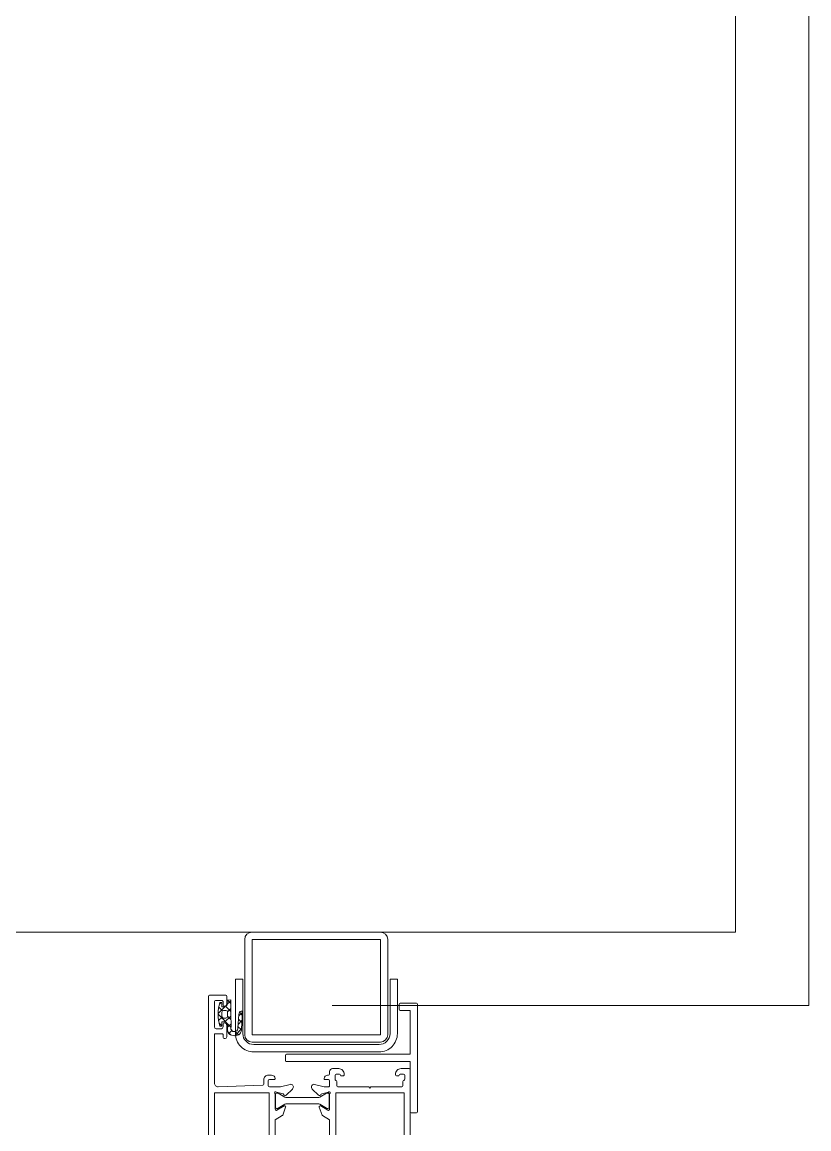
# Model space of a CAD drawing. Extents: x -1286 to 34975, y -230 to 6637.
# Drawn here: x 2801.38 to 2822.84, y 1327.13 to 1357.33 of the extents above; entities that cross this region are included whole.
import ezdxf

# ---------------------------------------------------------------- set-up
doc = ezdxf.new("R2010")
doc.units = 0
doc.header["$LTSCALE"] = 20
doc.layers.get('0').update_dxf_attribs({"color": 9, "lineweight": 9})
for name, color, linetype, lineweight in [('00', 9, 'Continuous', 9), ('10', 9, 'Continuous', 9), ('14', 9, 'Continuous', 9)]:
    doc.layers.add(name, color=color, linetype=linetype, lineweight=lineweight)

# ---------------------------------------------------------------- blocks, each defined once
blk = doc.blocks.new('AST55M13', base_point=(-120.6, -64.2))
at = {"linetype": 'Continuous'}
for points in [[(-120.6, -63.9), (-120.6, -24.599998), (-120.6, 14.700005, -0.414209), (-120.3, 15), (-115.899996, 15, -0.41421), (-115.6, 14.7), (-115.6, 12.699992, -0.41421), (-116.3, 12, -0.414214), (-116.6, 12.3), (-116.6, 13.1, 0.414214), (-117.1, 13.6), (-118.5, 13.6, 0.414214), (-119, 13.1), (-119, 6.399992, 0.414209), (-118.5, 5.9), (-117.099986, 5.9, 0.414205), (-116.6, 6.4), (-116.6, 7.20001, -0.414204), (-116.3, 7.5, -0.414214), (-115.6, 6.8), (-115.6, 3.7, -0.414214), (-116.1, 3.2), (-116.3, 3.2, -0.414214), (-116.6, 3.5), (-116.6, 4.2, 0.414214), (-116.9, 4.5), (-119, 4.5), (-119, -8.961104, 0.425432), (-117.96186, -9.960376), (-105.788552, -9.511013, 0.403077), (-105.5, -9.211232), (-105.5, -8, -0.414214), (-104.3, -6.8), (-103.392821, -6.8, -0.372826), (-102.403076, -7.657148, -0.456845), (-102.7, -8), (-104, -8, 0.414214), (-104.3, -8.3), (-104.3, -9.700012, 0.414202), (-104, -10), (-100.946604, -10), (-98.338437, -9.302068, -0.70008), (-97.584089, -10.379782), (-97.709916, -10.559482), (-99.43897, -12.27067, -0.607471), (-100.039661, -12.112259, 0.283637), (-100.258255, -11.885421), (-102.095283, -11.393179, 1.229391), (-102.4, -11.895399), (-102.4, -16.105016, 0.585524), (-101.943697, -16.361081), (-100.001669, -15.175658, -0.713652), (-99.56466, -15.537556), (-100.36784, -17.668029, -0.16709), (-100.492251, -17.818266), (-102.4, -18.982765), (-102.4, -30.217235), (-100.492251, -31.381734, -0.16709), (-100.36784, -31.531971), (-99.564658, -33.662449, -0.713657), (-100.001677, -34.024337), (-101.943707, -32.838913, 0.585511), (-102.4, -33.094985), (-102.4, -37.304601, 1.229391), (-102.095283, -37.806821), (-100.258255, -37.314579, 0.283637), (-100.039661, -37.087741, -0.607471), (-99.43897, -36.92933), (-97.709916, -38.640518), (-97.584089, -38.820218, -0.700084), (-98.338445, -39.89793), (-100.946604, -39.2), (-104.000005, -39.2, 0.414209), (-104.3, -39.5), (-104.3, -40.900004, 0.41421), (-104, -41.2), (-102.699997, -41.2, -0.456841), (-102.403076, -41.542851, -0.372826), (-103.39282, -42.4), (-104.3, -42.4, -0.414214), (-105.5, -41.2), (-105.5, -39.988768, 0.403083), (-105.788558, -39.688986), (-117.96186, -39.239624, 0.425432), (-119, -40.238896), (-119, -53.7), (-116.9, -53.7, 0.414214), (-116.6, -53.4), (-116.6, -52.69999, -0.414204), (-116.3, -52.4), (-116.09999, -52.4, -0.414208), (-115.6, -52.9), (-115.6, -56.000007, -0.414213), (-116.300007, -56.7, -0.414207), (-116.6, -56.4), (-116.6, -55.599986, 0.414205), (-117.1, -55.1), (-118.500008, -55.1, 0.414209), (-119, -55.6), (-119, -62.3, 0.414214), (-118.5, -62.8), (-117.1, -62.8, 0.414214), (-116.6, -62.3), (-116.6, -61.499993, -0.414207), (-116.3, -61.2, -0.414214), (-115.6, -61.9), (-115.6, -63.900008, -0.414206), (-115.9, -64.2), (-120.300006, -64.2, -0.414208), (-120.6, -63.9)], [(-85.3, -10), (-81.1, -10), (-76.9, -10), (-76.6, -10.3), (-76.3, -10), (-67.9, -10, 0.414205), (-67.6, -9.700009), (-67.6, -8.491608, -0.365977), (-67.35, -8.195804, 0.365977), (-67.1, -7.9), (-67.1, -6.8, 0.414195), (-67.399981, -6.5), (-68.3, -6.5, 0.36597), (-68.595803, -6.749993, -0.366034), (-68.89166, -7), (-69.3, -7, -0.414202), (-69.6, -6.700012), (-69.6, -6.5, -0.414214), (-68.1, -5), (-65.9, -5, -0.414207), (-65.6, -5.299994), (-65.6, -43.9, -0.414201), (-65.899987, -44.2), (-68.1, -44.2, -0.414214), (-69.6, -42.7), (-69.6, -42.5, -0.414207), (-69.300007, -42.2), (-68.891668, -42.2, -0.366034), (-68.595804, -42.45, 0.365977), (-68.3, -42.7), (-67.4, -42.7, 0.414206), (-67.1, -42.400008), (-67.1, -41.3, 0.365977), (-67.35, -41.004196, -0.365977), (-67.6, -40.708392), (-67.6, -39.5, 0.4142), (-67.899986, -39.2), (-76.3, -39.2), (-76.6, -38.9), (-76.9, -39.2), (-85.3, -39.2, 0.4142), (-85.6, -39.499986), (-85.6, -40.708392, -0.365977), (-85.85, -41.004196, 0.365977), (-86.1, -41.3), (-86.1, -42.4, 0.414199), (-85.800015, -42.7), (-84.9, -42.7, 0.365977), (-84.604196, -42.45, -0.366034), (-84.308332, -42.2), (-83.9, -42.2, -0.414214), (-83.6, -42.5), (-83.6, -42.7, -0.414214), (-85.1, -44.2), (-86.8, -44.2, -0.414214), (-87.6, -43.4), (-87.6, -42.7, 0.414205), (-87.899991, -42.4), (-88.10718, -42.4, -0.372825), (-89.096923, -41.542857, -0.45685), (-88.8, -41.2), (-87.9, -41.2, 0.414198), (-87.6, -40.900016), (-87.6, -39.5, 0.414214), (-87.9, -39.2), (-89.053396, -39.2), (-91.661555, -39.89793, -0.700084), (-92.415911, -38.820218), (-92.290084, -38.640518), (-90.56103, -36.92933, -0.607471), (-89.960339, -37.087741, 0.283637), (-89.741745, -37.314579), (-87.904717, -37.806821, 1.229391), (-87.6, -37.304601), (-87.6, -33.094984, 0.585516), (-88.056297, -32.838916), (-89.998323, -34.024337, -0.713656), (-90.435343, -33.66245), (-89.63216, -31.531971, -0.241095), (-89.507749, -31.381734), (-87.6, -30.217235), (-87.6, -18.982765), (-89.507749, -17.818266, -0.167084), (-89.632158, -17.668036), (-90.43534, -15.537556, -0.713656), (-89.998329, -15.17566), (-88.056303, -16.361081, 0.585518), (-87.6, -16.105021), (-87.6, -11.895399, 1.229391), (-87.904717, -11.393179), (-89.741745, -11.885421, 0.283637), (-89.960339, -12.112259, -0.607471), (-90.56103, -12.27067), (-92.290084, -10.559482), (-92.415911, -10.379782, -0.700084), (-91.661555, -9.30207), (-89.053396, -10), (-87.9, -10, 0.414206), (-87.6, -9.700008), (-87.6, -8.3, 0.414206), (-87.899992, -8), (-88.8, -8, -0.456844), (-89.096924, -7.657149, -0.372825), (-88.107186, -6.8), (-87.9, -6.8, 0.414214), (-87.6, -6.5), (-87.6, -5.800024, -0.414222), (-86.8, -5), (-85.1, -5, -0.414214), (-83.6, -6.5), (-83.6, -6.7, -0.414201), (-83.899987, -7), (-84.308332, -7, -0.366034), (-84.604196, -6.75, 0.365977), (-84.9, -6.5), (-85.8, -6.5, 0.414199), (-86.1, -6.799985), (-86.1, -7.9, 0.365977), (-85.85, -8.195804, -0.365977), (-85.6, -8.491608), (-85.6, -9.7, 0.414214), (-85.3, -10)], [(-99.249717, -12.903653), (-90.785616, -12.903653, 0.131652), (-90.285616, -12.769679), (-88.422218, -11.693846, -0.131652), (-88.272218, -11.653653), (-88.017666, -11.653653, -0.414214), (-87.717666, -11.953653), (-87.717666, -15.553653, -0.414214), (-88.017666, -15.853653), (-88.272218, -15.853653, -0.131646), (-88.422211, -15.813465), (-90.285616, -14.737628, 0.131652), (-90.785616, -14.603653), (-99.249717, -14.603653, 0.131652), (-99.749717, -14.737628), (-101.613115, -15.813461, -0.131646), (-101.763107, -15.853653), (-102.017666, -15.853653, -0.414205), (-102.317666, -15.553662), (-102.317666, -11.953653, -0.414205), (-102.017675, -11.653653), (-101.763115, -11.653653, -0.131652), (-101.613115, -11.693846), (-99.749717, -12.769679, 0.131652), (-99.249717, -12.903653)], [(-99.249717, -36.296347), (-90.785616, -36.296347, -0.131652), (-90.285616, -36.430321), (-88.422218, -37.506154, 0.131643), (-88.272229, -37.546347), (-88.017666, -37.546347, 0.414214), (-87.717666, -37.246347), (-87.717666, -33.646347, 0.414214), (-88.017666, -33.346347), (-88.272218, -33.346347, 0.131652), (-88.422218, -33.386539), (-90.285616, -34.462372, -0.131652), (-90.785616, -34.596347), (-99.249717, -34.596347, -0.131652), (-99.749717, -34.462372), (-101.613115, -33.386539, 0.131652), (-101.763115, -33.346347), (-102.017666, -33.346347, 0.414205), (-102.317666, -33.646338), (-102.317666, -37.246347, 0.414205), (-102.017675, -37.546347), (-101.763115, -37.546347, 0.131649), (-101.613118, -37.506156), (-99.749717, -36.430321, -0.131652), (-99.249717, -36.296347)]]:
    blk.add_lwpolyline(points, format="xyb", close=True, dxfattribs=at)
for points in [[(-119, -24.6), (-119, -37.6), (-104.1, -37.6), (-104.1, -11.6), (-119, -11.6), (-119, -24.6)], [(-76.55, -11.6), (-85.9, -11.6), (-85.9, -37.6), (-67.2, -37.6), (-67.2, -11.6), (-76.55, -11.6)]]:
    blk.add_lwpolyline(points, close=True, dxfattribs=at)
blk = doc.blocks.new('*U656')
at = {"linetype": 'Continuous'}
for p, q in [((2.187, -2.093), (2.262, -2.018)), ((2.287, -2.112), (2.189, -2.014)), ((2.374, -2.119), (2.463, -2.03)), ((2.517, -2.13), (2.414, -2.027)), ((2.57, -2.135), (2.665, -2.04)), ((2.824, -2.224), (2.64, -2.04)), ((1.857, -2.424), (1.95, -2.331)), ((1.964, -2.425), (1.87, -2.331)), ((2.024, -2.469), (2.165, -2.328)), ((2.17, -2.419), (2.08, -2.329)), ((2.24, -2.677), (2.592, -2.325)), ((2.288, -2.417), (2.38, -2.325)), ((2.45, -2.488), (2.289, -2.327)), ((2.592, -2.417), (2.499, -2.324)), ((2.767, -2.38), (2.687, -2.3)), ((2.711, -2.206), (2.799, -2.118)), ((2.722, -2.407), (2.81, -2.319)), ((1.916, -2.577), (1.916, -2.577)), ((1.968, -2.642), (1.916, -2.59)), ((2.215, -2.676), (2.034, -2.495)), ((2.046, -2.659), (2.148, -2.557)), ((2.414, -2.663), (2.32, -2.569)), ((2.479, -2.65), (2.553, -2.577)), ((2.566, -2.603), (2.54, -2.577))]:
    blk.add_line(p, q, dxfattribs=at)
for points in [[(3.333, -0.807), (3.333, 2.563), (2.133, 2.563), (2.133, 2.293, -0.414213), (2.103, 2.263), (1.963, 2.263, -0.414213), (1.933, 2.293), (1.933, 2.733, -0.414213), (1.963, 2.763), (4.903, 2.763, -0.414213), (4.933, 2.733), (4.933, 2.593, -0.414213), (4.903, 2.563), (3.533, 2.563), (3.533, -0.807, -0.414213), (3.503, -0.837), (3.363, -0.837, -0.414213), (3.333, -0.807)], [(3.066, -1.702), (3.066, 1.714, 0.414214), (2.766, 2.014), (1.286, 2.014), (1.286, 2.214), (2.766, 2.214, -0.414214), (3.266, 1.714), (3.266, -1.702, -0.414214), (2.766, -2.202), (1.286, -2.202), (1.286, -2.002), (2.766, -2.002, 0.414214), (3.066, -1.702)], [(2.8, 1.95), (1.5, 1.95), (0.2, 1.95, 0.414213), (0, 1.75), (0, -1.75, 0.414213), (0.2, -1.95), (2.8, -1.95, 0.414213), (3, -1.75), (3, 1.75, 0.414213), (2.8, 1.95)], [(2.641, -2.04), (2.181, -2.013, 0.414214), (2.151, -2.043, 0.349575), (2.244, -2.109), (2.612, -2.138, -1.237561), (2.587, -2.323), (2.215, -2.327), (1.843, -2.332), (1.857, -2.425), (1.977, -2.425, -0.295285), (2.036, -2.517), (2.036, -2.577), (1.916, -2.577), (1.916, -2.627, 0.153771), (2.566, -2.627), (2.566, -2.577), (2.446, -2.577), (2.446, -2.517, -0.414213), (2.546, -2.417), (2.666, -2.417, 0.324726), (2.811, -2.315), (2.825, -2.218, 0.459445), (2.641, -2.04)], [(2.241, -2.417), (2.296, -2.417, -0.41421), (2.346, -2.467), (2.346, -2.525, -0.396815), (2.299, -2.575, -0.029546), (2.183, -2.575, -0.396815), (2.136, -2.525), (2.136, -2.467, -0.414206), (2.186, -2.417), (2.241, -2.417)]]:
    blk.add_lwpolyline(points, format="xyb", close=True, dxfattribs=at)
blk.add_lwpolyline([(1.5, 1.75), (2.8, 1.75), (2.8, -1.75), (0.2, -1.75), (0.2, 1.75), (1.5, 1.75)], close=True, dxfattribs=at)
at = {"color": 4, "linetype": 'Continuous', "xscale": -0.1, "yscale": 0.1, "zscale": 0.1, "rotation": 270}
blk.add_blockref('AST55M13', (1.723, -2.937), dxfattribs=at)

msp = doc.modelspace()

# ---------------------------------------------------------------- linework, layer by layer
at = {"layer": '00'}
msp.add_lwpolyline([(2800.838, 1352.5), (2800.838, 1352.5), (2800.838, 1477.5), (2820.838, 1477.5), (2820.838, 1332.5), (2800.838, 1332.5), (2800.838, 1352.5)], dxfattribs=at)
at = {"layer": '14'}
msp.add_lwpolyline([(2804.838, 1479.5), (2822.838, 1479.5), (2822.838, 1330.5), (2809.836, 1330.5), (2809.836, 1330.5)], dxfattribs=at)

# ---------------------------------------------------------------- block references
at = {"layer": '10', "rotation": 270}
msp.add_blockref('*U656', (2809.402, 1332.5), dxfattribs=at)

doc.saveas('drawing.dxf')
